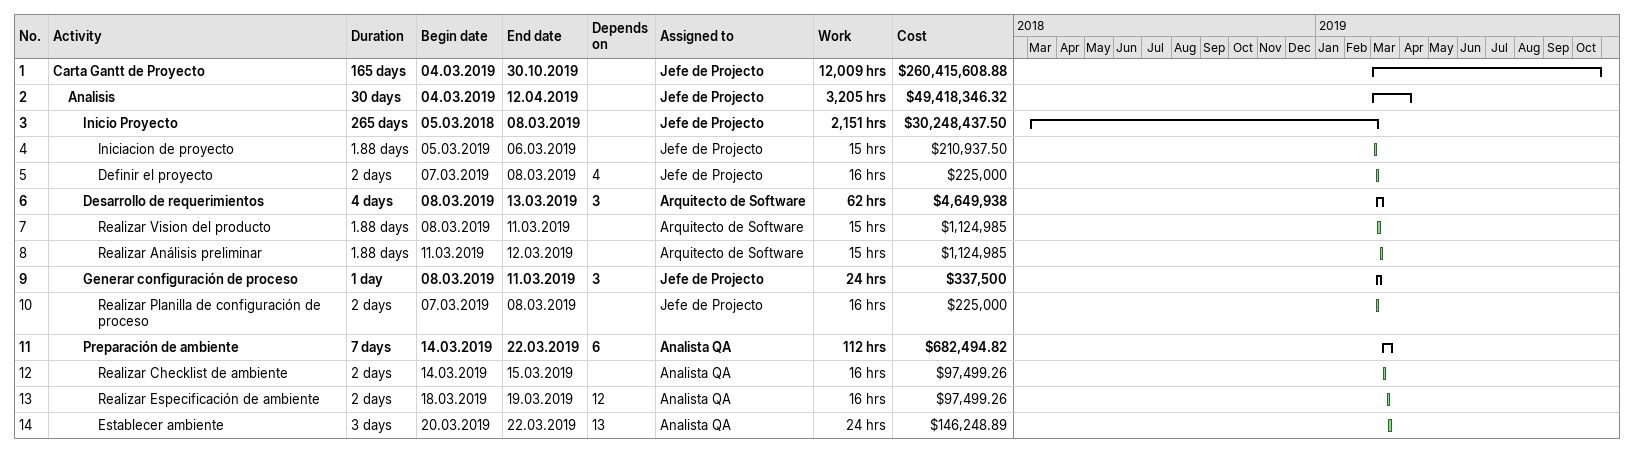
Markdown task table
| ID | Level | Task | Duration | Start | Finish | Predecessors | Resources | Work (h) | Cost ($) |
|---|---|---|---|---|---|---|---|---|---|
| 1 | 1 | **Carta Gantt de Proyecto** | 165d | 2019-03-04 | 2019-10-30 |  | Jefe de Projecto | 12009 | 260415608.88 |
| 2 | 2 | **Analisis** | 30d | 2019-03-04 | 2019-04-12 |  | Jefe de Projecto | 3205 | 49418346.32 |
| 3 | 3 | **Inicio Proyecto** | 265d | 2018-03-05 | 2019-03-08 |  | Jefe de Projecto | 2151 | 30248437.50 |
| 4 | 4 | Iniciacion de proyecto | 1.88d | 2019-03-05 | 2019-03-06 |  | Jefe de Projecto | 15 | 210937.50 |
| 5 | 4 | Definir el proyecto | 2d | 2019-03-07 | 2019-03-08 | 4 | Jefe de Projecto | 16 | 225000 |
| 6 | 3 | **Desarrollo de requerimientos** | 4d | 2019-03-08 | 2019-03-13 | 3 | Arquitecto de Software | 62 | 4649938 |
| 7 | 4 | Realizar Vision del producto | 1.88d | 2019-03-08 | 2019-03-11 |  | Arquitecto de Software | 15 | 1124985 |
| 8 | 4 | Realizar Análisis preliminar | 1.88d | 2019-03-11 | 2019-03-12 |  | Arquitecto de Software | 15 | 1124985 |
| 9 | 3 | **Generar configuración de proceso** | 1d | 2019-03-08 | 2019-03-11 | 3 | Jefe de Projecto | 24 | 337500 |
| 10 | 4 | Realizar Planilla de configuración de proceso | 2d | 2019-03-07 | 2019-03-08 |  | Jefe de Projecto | 16 | 225000 |
| 11 | 3 | **Preparación de ambiente** | 7d | 2019-03-14 | 2019-03-22 | 6 | Analista QA | 112 | 682494.82 |
| 12 | 4 | Realizar Checklist de ambiente | 2d | 2019-03-14 | 2019-03-15 |  | Analista QA | 16 | 97499.26 |
| 13 | 4 | Realizar Especificación de ambiente | 2d | 2019-03-18 | 2019-03-19 | 12 | Analista QA | 16 | 97499.26 |
| 14 | 4 | Establecer ambiente | 3d | 2019-03-20 | 2019-03-22 | 13 | Analista QA | 24 | 146248.89 |
